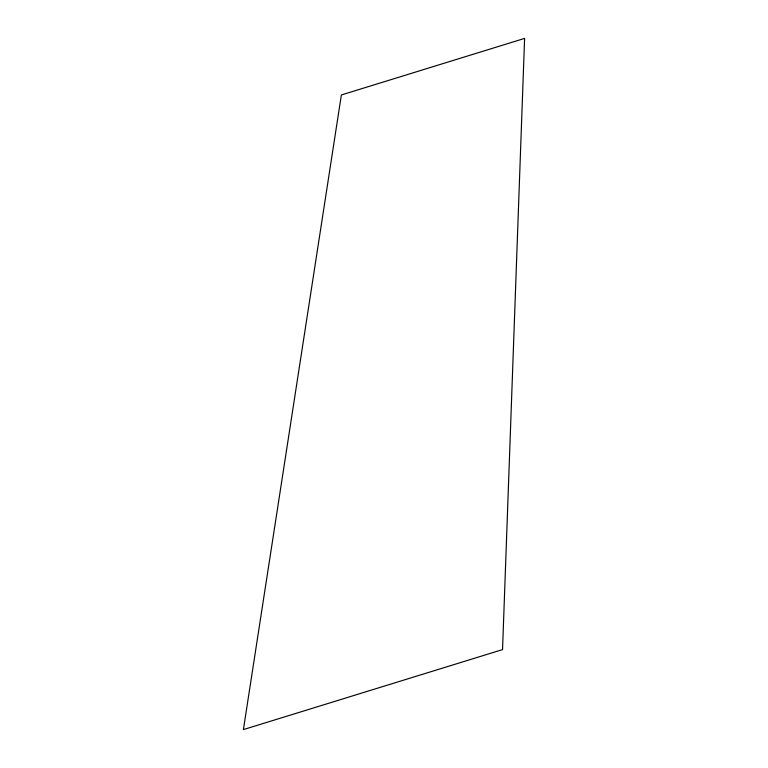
<?xml version="1.0" encoding="UTF-8"?>
<svg xmlns="http://www.w3.org/2000/svg" width="768" height="768" viewBox="0 0 768 768"><rect width="100%" height="100%" fill="white"/><g stroke="black" fill="none" stroke-linecap="round" stroke-linejoin="round"><path stroke-width="1.15" d="M524.602 38.4L502.541 649.603L243.398 729.6L341.366 94.963L524.602 38.4"/></g></svg>
